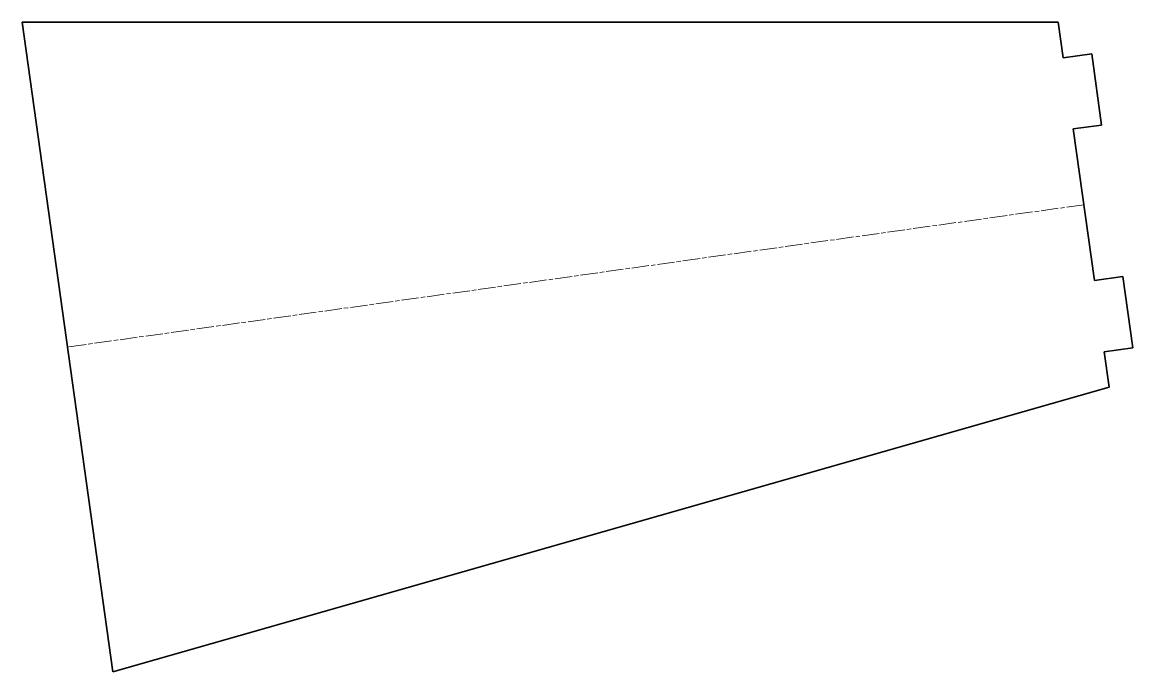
# Model space of a CAD drawing. Header units: inches. Extents: x 0 to 155, y 0 to 90.
import ezdxf

# ---------------------------------------------------------------- set-up
doc = ezdxf.new("R2010")
doc.units = ezdxf.units.IN
doc.header["$MEASUREMENT"] = 0
doc.linetypes.add('Chain', pattern=[13.68, 9.12, -1.14, 2.28, -1.14])
doc.layers.add('SIMUMAK Bend Centerline (ISO)', color=7, linetype='Chain', lineweight=9)
doc.layers.add('SIMUMAK Visible (ISO)', color=7, linetype='Continuous', lineweight=35)

# ---------------------------------------------------------------- blocks, each defined once
blk = doc.blocks.new('2DOF-150-17-PAT-01_1.2.1 Chapas patas_2DOF-150-17-PAT-01 (desplegada)')
at = {"layer": 'SIMUMAK Bend Centerline (ISO)', "ltscale": 0.263158}
blk.add_line((70.56, 19.81), (-71.06, 0), dxfattribs=at)
at = {"layer": 'SIMUMAK Visible (ISO)'}
for p, q in [((-77.38, 45.21), (67.01, 45.21)), ((-64.74, -45.21), (-77.38, 45.21)), ((67.01, 45.21), (67.7, 40.26)), ((67.7, 40.26), (71.66, 40.82)), ((71.66, 40.82), (73.05, 30.91)), ((73.05, 30.91), (69.09, 30.36)), ((69.09, 30.36), (72.04, 9.26)), ((76, 9.81), (72.04, 9.26)), ((77.38, -0.09), (76, 9.81)), ((73.42, -0.65), (77.38, -0.09)), ((73.42, -0.65), (74.11, -5.6)), ((-64.74, -45.21), (74.11, -5.6))]:
    blk.add_line(p, q, dxfattribs=at)

msp = doc.modelspace()

# ---------------------------------------------------------------- block references
msp.add_blockref('2DOF-150-17-PAT-01_1.2.1 Chapas patas_2DOF-150-17-PAT-01 (desplegada)', (77.38, 45.21))

doc.saveas('drawing.dxf')
